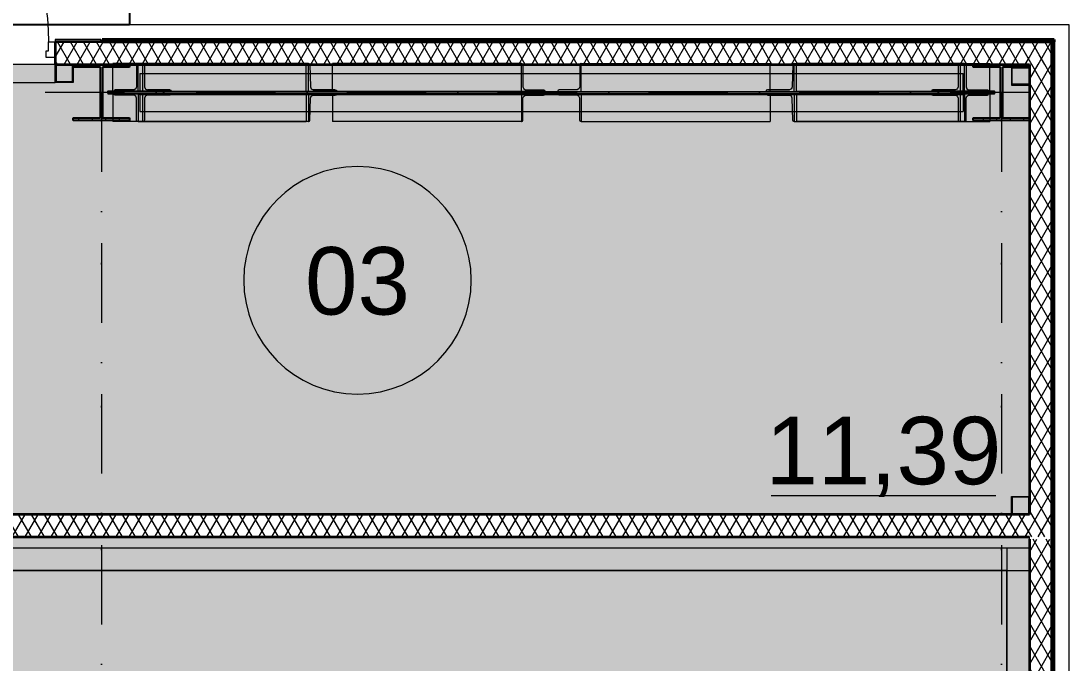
# Model space of a CAD drawing. Header units: millimetres. Extents: x -10605 to 104127, y -15987 to 52426.
# Drawn here: x 93642 to 98301, y 37464 to 40318 of the extents above; entities that cross this region are included whole.
import ezdxf
from ezdxf.enums import TextEntityAlignment as Align

# ---------------------------------------------------------------- set-up
doc = ezdxf.new("R2010")
doc.units = ezdxf.units.MM
doc.header["$MEASUREMENT"] = 0
for name, pattern in [('Dot & Dashed', [670.277762, 352.777767, -176.388884, 0, -141.111112]), ('Крупный пунктир', [634.99999, 0, -634.99999]), ('Штриховая', [300, 200, -100])]:
    doc.linetypes.add(name, pattern=pattern)
for name, color, linetype, lineweight in [('0_Ном._пера__200', 7, 'Continuous', 0), ('Двери Archicad_Ном._пера__200', 7, 'Continuous', 0), ('Двери Archicad_Ном._пера__3', 7, 'Continuous', 0), ('Двери Archicad_Ном._пера__97', 7, 'Continuous', 35), ('Зоны морозильные камеры_Ном._пера__100', 7, 'Continuous', 9), ('Зоны_Ном._пера__91', 255, 'Continuous', 0), ('Металлический каркас здания_Ном._пера__98', 7, 'Continuous', 25), ('Металлический каркас здания_Ном._пера__99', 7, 'Continuous', 15), ('Оси_Ном._пера__200', 7, 'Continuous', 0), ('Паспорта Зон Archicad_Ном._пера__100', 7, 'Continuous', 9), ('Стены _Ном._пера__97', 7, 'Continuous', 35), ('Стены _Ном._пера__98', 7, 'Continuous', 25), ('Фасадные панели_Ном._пера__200', 7, 'Continuous', 0), ('Фасадные панели_Ном._пера__97', 7, 'Continuous', 35)]:
    doc.layers.add(name, color=color, linetype=linetype, lineweight=lineweight)
for name, color, linetype in [('Двери Archicad', 7, 'Continuous'), ('Зоны', 7, 'Continuous'), ('Зоны морозильные камеры', 7, 'Continuous'), ('Металлический каркас здания', 7, 'Continuous'), ('Морозильные камеры', 7, 'Continuous'), ('Оси', 7, 'Continuous'), ('Стены', 7, 'Continuous'), ('Фасадные панели', 7, 'Continuous')]:
    doc.layers.add(name, color=color, linetype=linetype)
for name, color, linetype, lineweight, true_color in [('Зоны морозильные камеры_Ном._пера__6', 7, 'Continuous', 13, 0xc23fa3ff), ('Зоны_Ном._пера__2', 7, 'Continuous', 0, 0xc2747474), ('Металлический каркас здания_Ном._пера__51', 7, 'Continuous', 20, 0xc2002000), ('Металлический каркас здания_Ном._пера__53', 7, 'Continuous', 0, 0xc2006200), ('Морозильные камеры_Ном._пера__6', 7, 'Continuous', 13, 0xc23fa3ff)]:
    doc.layers.add(name, color=color, linetype=linetype, lineweight=lineweight, true_color=true_color)
doc.styles.add('РЎР“Р•РќР•Р\xa0РР\xa0_РЎРўРР›Р¬_1', font='arial.ttf')
pattern_1 = [(90, (0, 0), (-60, 0), [])]
pattern_2 = [(60, (0, 0), (-43.30127, 25), []), (120, (0, 0), (43.30127, 25), [])]
pattern_3 = [(90, (0, 0), (-51.961524, 0), [30, -60]), (90, (-25.98, 45), (-51.961524, 0), [30, -60]), (150, (-1e-14, 30), (25.980762, 45), [30, -60]), (150, (-51.96, 30), (25.980762, 45), [30, -60]), (210, (0, 0), (-25.980762, 45), [30, -60]), (210, (-51.96, -2e-14), (-25.980762, 45), [30, -60])]

# ---------------------------------------------------------------- blocks, each defined once
blk = doc.blocks.new('Разгрузочный тамбур_21_15', base_point=(89422.2, 38769.6))
at = {"layer": 'Зоны', "linetype": 'Continuous', "lineweight": 0, "true_color": 0x3f3f3f}
blk.add_hatch(color=250, dxfattribs=at).paths.add_polyline_path([(88050, 40125), (88050, 28225), (90725, 28225), (98125, 28225), (98125, 34175.1), (98125, 38025), (92320, 38025), (92320, 40125)])
at = {"layer": 'Паспорта Зон Archicad_Ном._пера__100', "color": 7, "lineweight": 9, "style": 'РЎР“Р•РќР•Р\xa0РР\xa0_РЎРўРР›Р¬_1'}
for tag, p in [('ROOM_NUMBER', (89177.8, 38614.3)), ('ROOM_AREA', (89462.9, 37457.8))]:
    blk.add_attdef(tag, text='', height=300, dxfattribs=at).set_placement(p, align=Align.MIDDLE_CENTER)
blk = doc.blocks.new('Колонна SHS ГК 27')
at = {"layer": 'Металлический каркас здания_Ном._пера__99', "linetype": 'Continuous', "lineweight": 0, "true_color": 0xffffff}
h = blk.add_hatch(dxfattribs=at)
h.set_pattern_fill('Barabбs_tйglakц_бllу', style=0, pattern_type=2)
h.set_pattern_definition(pattern_1)
h.paths.add_polyline_path([(-40, -40), (40, -40), (40, 40), (-40, 40)])
h.paths.add_polyline_path([(-36.4, -36.4), (-36.4, 36.4), (36.4, 36.4), (36.4, -36.4)], flags=0)
at = {"layer": 'Металлический каркас здания_Ном._пера__99', "color": 7, "linetype": 'Continuous', "lineweight": 15}
for p, q in [((40, 40), (-40, 40)), ((-40, 40), (-40, -40)), ((-36.4, -36.4), (-36.4, 36.4)), ((-36.4, 36.4), (36.4, 36.4)), ((36.4, 36.4), (36.4, -36.4)), ((40, -40), (40, 40)), ((-40, -40), (40, -40)), ((36.4, -36.4), (-36.4, -36.4))]:
    blk.add_line(p, q, dxfattribs=at)
blk = doc.blocks.new('Труба Квадратного Сечения ГК SHS 27_2')
at = {"layer": 'Металлический каркас здания_Ном._пера__99', "color": 7, "linetype": 'Continuous', "lineweight": 15}
for p, q in [((540, 40), (0, 40)), ((0, 40), (0, 0)), ((0, 0), (0, -40)), ((1080, 40), (540, 40)), ((1080, 0), (1080, 40)), ((1080, -40), (1080, 0)), ((0, -40), (540, -40)), ((540, -40), (1080, -40))]:
    blk.add_line(p, q, dxfattribs=at)
blk = doc.blocks.new('Техн. помещение_03_49', base_point=(94937.2, 39509.4))
at = {"layer": 'Зоны_Ном._пера__2', "linetype": 'Continuous', "lineweight": 0, "true_color": 0x1d1d1d}
blk.add_hatch(color=250, dxfattribs=at).paths.add_polyline_path([(98125, 38125), (98125, 40125), (92430, 40125), (92430, 38125)])
at = {"layer": 'Паспорта Зон Archicad_Ном._пера__100', "color": 7, "linetype": 'Continuous', "lineweight": 9}
blk.add_line((96976.1, 38209.2), (97975.1, 38209.2), dxfattribs=at)
for start, end in [(0, 180), (180, 0)]:
    blk.add_arc((95138, 39165.5), 505.7, start, end, dxfattribs=at)
at = {"layer": 'Паспорта Зон Archicad_Ном._пера__100', "color": 7, "lineweight": 9, "style": 'РЎР“Р•РќР•Р\xa0РР\xa0_РЎРўРР›Р¬_1'}
for tag, p in [('ROOM_NUMBER', (95138, 39162.9)), ('ROOM_AREA', (97475.6, 38408.7))]:
    blk.add_attdef(tag, text='', height=300, dxfattribs=at).set_placement(p, align=Align.MIDDLE_CENTER)
blk = doc.blocks.new('Морозильная камера №1_№1_75', base_point=(94769.5, 36197.1))
at = {"layer": 'Зоны морозильные камеры_Ном._пера__6', "linetype": 'Continuous', "lineweight": 0, "true_color": 0x0f283f}
blk.add_hatch(color=158, dxfattribs=at).paths.add_polyline_path([(90825, 34275.1), (98025, 34275.1), (98025, 37875), (90825, 37875)])
at = {"layer": 'Зоны морозильные камеры_Ном._пера__100', "color": 7, "linetype": 'Штриховая', "lineweight": 9, "flags": 128}
blk.add_lwpolyline([(90825, 34275.1), (98025, 34275.1), (98025, 37875), (90825, 37875)], close=True, dxfattribs=at)
at = {"layer": 'Паспорта Зон Archicad_Ном._пера__100', "color": 7, "lineweight": 9, "style": 'РЎР“Р•РќР•Р\xa0РР\xa0_РЎРўРР›Р¬_1'}
for tag, p in [('DUMMY_112', (95379.8, 36372.9)), ('ROOM_NUMBER', (94192, 35830.1)), ('ROOM_AREA', (97351.1, 34539.9))]:
    blk.add_attdef(tag, text='', height=300, dxfattribs=at).set_placement(p, align=Align.MIDDLE_CENTER)
blk = doc.blocks.new('Перекрытие_1', base_point=(-300, -300))
at = {"layer": '0_Ном._пера__200', "color": 7, "linetype": 'Continuous', "lineweight": 0, "flags": 128}
blk.add_lwpolyline([(-300, -300), (98300.8, -300), (98300.8, 40300.8), (-300, 40300.8)], close=True, dxfattribs=at)
blk = doc.blocks.new('Перекрытие_58', base_point=(3875, 43275))
at = {"layer": 'Стены _Ном._пера__98', "color": 7, "linetype": 'Continuous', "lineweight": 25, "flags": 128}
blk.add_lwpolyline([(3875, 43275), (94125, 43275), (94125, 40300.8), (3875, 40300.8)], close=True, dxfattribs=at)
blk = doc.blocks.new('Перекрытие_63', base_point=(97718.9, 39996))
at = {"layer": 'Металлический каркас здания_Ном._пера__98', "color": 7, "linetype": 'Continuous', "lineweight": 25, "flags": 128}
blk.add_lwpolyline([(97718.9, 39996), (97968.9, 39996), (97968.9, 40004), (97718.9, 40004)], close=True, dxfattribs=at)
blk = doc.blocks.new('Перекрытие_64', base_point=(94027.7, 39996))
at = {"layer": 'Металлический каркас здания_Ном._пера__98', "color": 7, "linetype": 'Continuous', "lineweight": 25, "flags": 128}
blk.add_lwpolyline([(94027.7, 39996), (94277.7, 39996), (94277.7, 40004), (94027.7, 40004)], close=True, dxfattribs=at)
blk = doc.blocks.new('Стена_113', base_point=(92330, 38125))
at = {"layer": 'Стены', "linetype": 'Continuous', "lineweight": 0, "true_color": 0x000000}
h = blk.add_hatch(dxfattribs=at)
h.set_pattern_fill('Batt_Insulation__3_', color=18, style=0, pattern_type=2)
h.set_pattern_definition(pattern_2)
h.paths.add_polyline_path([(92430, 38025), (98125, 38025), (98125, 38125), (92430, 38125)])
at = {"layer": 'Стены _Ном._пера__97', "color": 7, "linetype": 'Continuous', "lineweight": 35, "flags": 128}
for points in [[(98125, 38125), (92430, 38125)], [(92430, 38025), (98125, 38025)]]:
    blk.add_lwpolyline(points, dxfattribs=at)
blk = doc.blocks.new('Стена_114', base_point=(98125, 37975))
at = {"layer": 'Морозильные камеры', "linetype": 'Continuous', "lineweight": 0, "true_color": 0x000000}
h = blk.add_hatch(dxfattribs=at)
h.set_pattern_fill('Styrofoam_SM_Insulation__3_', color=18, style=0, pattern_type=2)
h.set_pattern_definition(pattern_3)
h.paths.add_polyline_path([(90825, 37875), (98125, 37875), (98125, 37975), (90825, 37975)])
at = {"layer": 'Морозильные камеры_Ном._пера__6', "color": 161, "linetype": 'Continuous', "lineweight": 13, "true_color": 0x3fa3ff, "flags": 128}
for points in [[(98125, 37975), (90725, 37975)], [(98125, 37875), (98125, 37975)], [(90825, 37875), (98125, 37875)]]:
    blk.add_lwpolyline(points, dxfattribs=at)
blk = doc.blocks.new('Стена_116', base_point=(98125, 34175.1))
at = {"layer": 'Морозильные камеры', "linetype": 'Continuous', "lineweight": 0, "true_color": 0x000000}
h = blk.add_hatch(dxfattribs=at)
h.set_pattern_fill('Styrofoam_SM_Insulation__3_', color=18, style=0, pattern_type=2)
h.set_pattern_definition(pattern_3)
h.paths.add_polyline_path([(98125, 34175.1), (98125, 37975), (98025, 37975), (98025, 34175.1)])
at = {"layer": 'Морозильные камеры_Ном._пера__6', "color": 161, "linetype": 'Continuous', "lineweight": 13, "true_color": 0x3fa3ff, "flags": 128}
for points in [[(98125, 37975), (98025, 37975)], [(98025, 37975), (98025, 34175.1)], [(98125, 34175.1), (98125, 37975)], [(98025, 34175.1), (98125, 34175.1)]]:
    blk.add_lwpolyline(points, dxfattribs=at)
blk = doc.blocks.new('Стена_236', base_point=(98225, 40225))
at = {"layer": 'Фасадные панели_Ном._пера__200', "color": 7, "linetype": 'Continuous', "lineweight": 0, "flags": 128}
for points in [[(98235, 40235), (94002.5, 40235)], [(94002.5, 40235), (94002.5, 40225)], [(94002.5, 40225), (98225, 40225)], [(98235, 40235), (98235, 40225)]]:
    blk.add_lwpolyline(points, dxfattribs=at)
blk = doc.blocks.new('Стена_237', base_point=(98225, 40225))
at = {"layer": 'Фасадные панели', "linetype": 'Continuous', "lineweight": 0, "true_color": 0xffffff}
for points in [[(98225, 40235), (94002.5, 40235), (94002.5, 40225), (98225, 40225)], [(98225, 40225), (98235, 40225), (98235, 40235)], [(98225, 40225), (98235, 40235), (98225, 40235)]]:
    blk.add_hatch(color=7, dxfattribs=at).paths.add_polyline_path(points)
at = {"layer": 'Фасадные панели_Ном._пера__97', "color": 7, "linetype": 'Continuous', "lineweight": 35, "flags": 128}
for points in [[(98235, 40235), (94002.5, 40235)], [(94002.5, 40235), (94002.5, 40225)], [(94002.5, 40225), (98225, 40225)], [(98235, 40235), (98235, 40225)]]:
    blk.add_lwpolyline(points, dxfattribs=at)
blk = doc.blocks.new('Стена_291', base_point=(93795, 40225))
at = {"layer": 'Фасадные панели_Ном._пера__200', "color": 7, "linetype": 'Continuous', "lineweight": 0, "flags": 128}
for points in [[(93997.5, 40235), (93795, 40235)], [(93795, 40235), (93795, 40225)], [(93795, 40225), (93997.5, 40225)], [(93997.5, 40225), (93997.5, 40235)]]:
    blk.add_lwpolyline(points, dxfattribs=at)
blk = doc.blocks.new('Стена_292', base_point=(93795, 40225))
at = {"layer": 'Фасадные панели', "linetype": 'Continuous', "lineweight": 0, "true_color": 0xffffff}
blk.add_hatch(color=7, dxfattribs=at).paths.add_polyline_path([(93795, 40225), (93997.5, 40225), (93997.5, 40235), (93795, 40235)])
at = {"layer": 'Фасадные панели_Ном._пера__200', "color": 7, "linetype": 'Continuous', "lineweight": 0, "flags": 128}
for points in [[(93997.5, 40235), (93795, 40235)], [(93795, 40235), (93795, 40225)], [(93795, 40225), (93997.5, 40225)], [(93997.5, 40225), (93997.5, 40235)]]:
    blk.add_lwpolyline(points, dxfattribs=at)
blk = doc.blocks.new('Стена_299', base_point=(98225, 34002.5))
at = {"layer": 'Фасадные панели_Ном._пера__200', "color": 7, "linetype": 'Continuous', "lineweight": 0, "flags": 128}
for points in [[(98225, 40225), (98225, 34002.5)], [(98235, 34002.5), (98235, 40225)]]:
    blk.add_lwpolyline(points, dxfattribs=at)
blk = doc.blocks.new('Стена_300', base_point=(98225, 34002.5))
at = {"layer": 'Фасадные панели', "linetype": 'Continuous', "lineweight": 0, "true_color": 0xffffff}
blk.add_hatch(color=7, dxfattribs=at).paths.add_polyline_path([(98225, 40225), (98225, 34002.5), (98235, 34002.5), (98235, 40225)])
at = {"layer": 'Фасадные панели_Ном._пера__97', "color": 7, "linetype": 'Continuous', "lineweight": 35, "flags": 128}
for points in [[(98225, 40225), (98225, 34002.5)], [(98235, 34002.5), (98235, 40225)]]:
    blk.add_lwpolyline(points, dxfattribs=at)
blk = doc.blocks.new('Колонна Универсальная 27')
at = {"layer": 'Металлический каркас здания_Ном._пера__98', "linetype": 'Continuous', "lineweight": 0, "true_color": 0xffffff}
h = blk.add_hatch(dxfattribs=at)
h.set_pattern_fill('Barabбs_tйglakц_бllу', style=0, pattern_type=2)
h.set_pattern_definition(pattern_1)
h.paths.add_polyline_path([(-125, -125), (125, -125), (125, -113), (4, -113), (4, 113), (125, 113), (125, 125), (-125, 125), (-125, 113), (-4, 113), (-4, -113), (-125, -113)])
at = {"layer": 'Металлический каркас здания_Ном._пера__98', "color": 7, "linetype": 'Continuous', "lineweight": 25}
for p, q in [((125, 125), (-125, 125)), ((-125, 125), (-125, 113)), ((-125, 113), (-4, 113)), ((-4, 113), (-4, -113)), ((4, -113), (4, 113)), ((4, 113), (125, 113)), ((125, 113), (125, 125)), ((-4, -113), (-125, -113)), ((-125, -113), (-125, -125)), ((-125, -125), (125, -125)), ((125, -113), (4, -113)), ((125, -125), (125, -113))]:
    blk.add_line(p, q, dxfattribs=at)
blk = doc.blocks.new('Стандартный Маркер Сетки_2')
at = {"layer": 'Оси_Ном._пера__200', "color": 7, "linetype": 'Dot & Dashed', "lineweight": 0}
for q in [(107930.5, 0), (0, 0)]:
    blk.add_line((0, 0), q, dxfattribs=at)
at = {"layer": 'Оси_Ном._пера__200', "color": 7, "lineweight": 0, "style": 'РЎР“Р•РќР•Р\xa0РР\xa0_РЎРўРР›Р¬_1'}
blk.add_attdef('AC_MarkerText_1', text='', height=300, dxfattribs=at).set_placement((108330.4, 150), align=Align.TOP_CENTER)
blk = doc.blocks.new('Двутавp К 26020-83 27_4')
at = {"layer": 'Металлический каркас здания_Ном._пера__98', "color": 7, "linetype": 'Крупный пунктир', "lineweight": 25}
blk.add_line((0, 0), (39750, 0), dxfattribs=at)
blk = doc.blocks.new('Морф_337')
at = {"layer": 'Металлический каркас здания_Ном._пера__99', "color": 7, "linetype": 'Continuous', "lineweight": 15, "flags": 128}
for points in [[(94170, 39996), (94169.9, 39995.6), (94170, 39991.6)], [(94170, 39990), (94169.9, 39995.6)], [(94170, 39991.5), (94169.9, 39979.1), (94170, 39921.5), (94170, 39917.6)], [(94170, 39986.8), (94169.9, 39979.1), (94170, 39918)], [(97829.9, 39996), (94170, 39996)], [(94170, 39991.6), (94170, 39990)], [(94170, 39990), (94170, 39986.8)], [(97829.9, 39990), (94170, 39990)], [(97829.9, 39996), (97829.9, 39995.5), (97829.9, 39991.6)], [(97829.9, 39991.6), (97829.9, 39990)], [(97829.9, 39990), (97829.9, 39986.8)], [(97829.9, 39986.8), (97829.9, 39979), (97829.9, 39921.5), (97829.9, 39917.6)], [(94170, 39917.6), (94170, 39916.1), (94170, 39916)], [(94170, 39916), (97829.9, 39916)], [(97829.9, 39917.6), (97829.9, 39916)]]:
    blk.add_lwpolyline(points, dxfattribs=at)
blk = doc.blocks.new('Морф_338')
at = {"layer": 'Металлический каркас здания_Ном._пера__99', "color": 7, "linetype": 'Continuous', "lineweight": 15, "flags": 128}
for points in [[(96028.7, 39996), (96132.3, 39996)], [(96030.3, 39989.9), (96028.7, 39994.5), (96028.7, 39996)], [(96122.5, 39984.2), (96114.9, 39988), (96034.1, 39988), (96030.3, 39989.9)], [(96127.2, 39872.9), (96125.6, 39877.5), (96125.6, 39975), (96122.5, 39984.2)], [(96132.3, 39996), (96972.9, 39996)], [(96132.3, 39996), (96132.3, 39871)], [(96972.9, 39996), (96972.9, 39871)], [(96132.3, 39871), (96131, 39871), (96127.2, 39872.9)], [(96132.3, 39871), (96972.9, 39871)]]:
    blk.add_lwpolyline(points, dxfattribs=at)
blk = doc.blocks.new('Морф_339')
at = {"layer": 'Металлический каркас здания_Ном._пера__99', "color": 7, "linetype": 'Continuous', "lineweight": 15, "flags": 128}
for points in [[(97836.4, 39996), (97089.9, 39996)], [(97089.9, 39996), (97089.9, 39871)], [(97943.5, 39996), (97836.4, 39996)], [(97836.4, 39996), (97836.4, 39871)], [(97841.6, 39872.9), (97843.2, 39877.5), (97843.2, 39975), (97846.5, 39984.2)], [(97846.5, 39984.2), (97854.4, 39988), (97938, 39988), (97941.9, 39989.9)], [(97941.9, 39989.9), (97943.5, 39994.5), (97943.5, 39996)], [(97836.4, 39871), (97089.9, 39871)], [(97836.4, 39871), (97837.7, 39871), (97841.6, 39872.9)]]:
    blk.add_lwpolyline(points, dxfattribs=at)
blk = doc.blocks.new('Морф_340')
at = {"layer": 'Металлический каркас здания_Ном._пера__53', "linetype": 'Continuous', "lineweight": 0, "true_color": 0x006200}
blk.add_hatch(color=98, dxfattribs=at).paths.add_polyline_path([(97816.2, 39996), (97689.5, 39996), (97689.5, 39994.7), (97689.4, 39994.5), (97691, 39990.6), (97691.1, 39989.9), (97695, 39988.3), (97695.8, 39988), (97711.4, 39988), (97794.9, 39988), (97802.8, 39984.8), (97804.2, 39984.2), (97804.9, 39982.8), (97808.1, 39975), (97808.4, 39960.2), (97808.4, 39877.5), (97810, 39873.6), (97810.4, 39872.9), (97814.3, 39871.3), (97814.8, 39871), (97814.9, 39871), (97816.2, 39871)])
at = {"layer": 'Металлический каркас здания_Ном._пера__51', "color": 98, "linetype": 'Continuous', "lineweight": 20, "true_color": 0x002000}
for q in [(97689.5, 39996), (97816.2, 39871)]:
    blk.add_line((97816.2, 39996), q, dxfattribs=at)
at = {"layer": 'Металлический каркас здания_Ном._пера__51', "color": 98, "linetype": 'Continuous', "lineweight": 20, "true_color": 0x002000, "flags": 128}
for points in [[(97689.5, 39996), (97689.5, 39994.7), (97689.4, 39994.5)], [(97689.4, 39994.5), (97691, 39990.6), (97691.1, 39989.9)], [(97691.1, 39989.9), (97695, 39988.3), (97695.8, 39988), (97711.4, 39988), (97794.9, 39988), (97802.8, 39984.8), (97804.2, 39984.2)], [(97804.2, 39984.2), (97804.9, 39982.8), (97808.1, 39975), (97808.4, 39960.2), (97808.4, 39877.5), (97810, 39873.6), (97810.4, 39872.9)], [(97810.4, 39872.9), (97814.3, 39871.3), (97814.8, 39871), (97814.9, 39871), (97816.2, 39871)]]:
    blk.add_lwpolyline(points, dxfattribs=at)
at = {"layer": 'Металлический каркас здания_Ном._пера__99', "color": 7, "linetype": 'Continuous', "lineweight": 15, "flags": 128}
for points in [[(96955.2, 39989.9), (96954.8, 39994.6), (96955.2, 39996)], [(96955.2, 39996), (97078.5, 39996)], [(97066.9, 39984.2), (97057.6, 39988.1), (96959.8, 39988), (96955.2, 39989.9)], [(96959.8, 39988), (97057.8, 39988)], [(97074.5, 39872.9), (97072.6, 39877.5), (97070.8, 39975.1), (97066.9, 39984.2)], [(97078.5, 39996), (97816.2, 39996)], [(97078.5, 39996), (97078.5, 39871)], [(97695.8, 39988), (97794.9, 39988)], [(97816.2, 39996), (97948.5, 39996)], [(97948.5, 39996), (97948.5, 39871)], [(97078.5, 39871), (97077.5, 39871.1), (97074.5, 39872.9)], [(97078.5, 39871), (97816.2, 39871)], [(97816.2, 39871), (97948.5, 39871)]]:
    blk.add_lwpolyline(points, dxfattribs=at)
blk = doc.blocks.new('Морф_341')
at = {"layer": 'Металлический каркас здания_Ном._пера__99', "color": 7, "linetype": 'Continuous', "lineweight": 15, "flags": 128}
for points in [[(96127.2, 40127.1), (96125.6, 40122.5), (96125.6, 40025), (96122.5, 40015.8)], [(96132.3, 40129), (96131, 40129), (96127.2, 40127.1)], [(96132.3, 40004), (96132.3, 40129)], [(96132.3, 40129), (96972.9, 40129)], [(96972.9, 40004), (96972.9, 40129)], [(96030.3, 40010.1), (96028.7, 40005.5), (96028.7, 40004)], [(96028.7, 40004), (96132.3, 40004)], [(96122.5, 40015.8), (96114.9, 40012), (96034.1, 40012), (96030.3, 40010.1)], [(96132.3, 40004), (96972.9, 40004)]]:
    blk.add_lwpolyline(points, dxfattribs=at)
blk = doc.blocks.new('Морф_342')
at = {"layer": 'Металлический каркас здания_Ном._пера__99', "color": 7, "linetype": 'Continuous', "lineweight": 15, "flags": 128}
for points in [[(97089.9, 40004), (97089.9, 40129)], [(97836.4, 40129), (97089.9, 40129)], [(97836.4, 40129), (97837.7, 40129), (97841.6, 40127.1)], [(97836.4, 40004), (97836.4, 40129)], [(97841.6, 40127.1), (97843.2, 40122.5), (97843.2, 40025), (97846.5, 40015.8)], [(97836.4, 40004), (97089.9, 40004)], [(97943.5, 40004), (97836.4, 40004)], [(97846.5, 40015.8), (97854.4, 40012), (97938, 40012), (97941.9, 40010.1)], [(97941.9, 40010.1), (97943.5, 40005.5), (97943.5, 40004)]]:
    blk.add_lwpolyline(points, dxfattribs=at)
blk = doc.blocks.new('Морф_343')
at = {"layer": 'Металлический каркас здания_Ном._пера__53', "linetype": 'Continuous', "lineweight": 0, "true_color": 0x006200}
blk.add_hatch(color=98, dxfattribs=at).paths.add_polyline_path([(97816.2, 40004), (97816.2, 40129), (97814.9, 40129), (97814.8, 40129), (97814.3, 40128.7), (97810.4, 40127.1), (97810, 40126.4), (97808.4, 40122.5), (97808.4, 40039.9), (97808.1, 40025), (97804.9, 40017.2), (97804.2, 40015.8), (97802.8, 40015.2), (97794.9, 40012), (97711.4, 40012), (97695.8, 40012), (97695, 40011.7), (97691.1, 40010.1), (97691, 40009.4), (97689.4, 40005.5), (97689.5, 40005.3), (97689.5, 40004)])
at = {"layer": 'Металлический каркас здания_Ном._пера__51', "color": 98, "linetype": 'Continuous', "lineweight": 20, "true_color": 0x002000}
for p, q in [((97816.2, 40129), (97816.2, 40004)), ((97816.2, 40004), (97689.5, 40004))]:
    blk.add_line(p, q, dxfattribs=at)
at = {"layer": 'Металлический каркас здания_Ном._пера__51', "color": 98, "linetype": 'Continuous', "lineweight": 20, "true_color": 0x002000, "flags": 128}
for points in [[(97810.4, 40127.1), (97810, 40126.4), (97808.4, 40122.5), (97808.4, 40039.9), (97808.1, 40025), (97804.9, 40017.2), (97804.2, 40015.8)], [(97816.2, 40129), (97814.9, 40129), (97814.8, 40129), (97814.3, 40128.7), (97810.4, 40127.1)], [(97691.1, 40010.1), (97691, 40009.4), (97689.4, 40005.5)], [(97689.4, 40005.5), (97689.5, 40005.3), (97689.5, 40004)], [(97804.2, 40015.8), (97802.8, 40015.2), (97794.9, 40012), (97711.4, 40012), (97695.8, 40012), (97695, 40011.7), (97691.1, 40010.1)]]:
    blk.add_lwpolyline(points, dxfattribs=at)
at = {"layer": 'Металлический каркас здания_Ном._пера__99', "color": 7, "linetype": 'Continuous', "lineweight": 15, "flags": 128}
for points in [[(97074.5, 40127.1), (97072.6, 40122.5), (97070.8, 40024.9), (97066.9, 40015.8)], [(97078.5, 40129), (97077.5, 40128.9), (97074.5, 40127.1)], [(97078.5, 40004), (97078.5, 40129)], [(97078.5, 40129), (97816.2, 40129)], [(97816.2, 40129), (97948.5, 40129)], [(97948.5, 40004), (97948.5, 40129)], [(96955.2, 40010.1), (96954.8, 40005.4), (96955.2, 40004)], [(97066.9, 40015.8), (97057.6, 40011.9), (96959.8, 40012), (96955.2, 40010.1)], [(96955.2, 40004), (97078.5, 40004)], [(96959.8, 40012), (97057.8, 40012)], [(97078.5, 40004), (97816.2, 40004)], [(97695.8, 40012), (97794.9, 40012)], [(97816.2, 40004), (97948.5, 40004)]]:
    blk.add_lwpolyline(points, dxfattribs=at)
blk = doc.blocks.new('Морф_344')
at = {"layer": 'Металлический каркас здания_Ном._пера__99', "color": 7, "linetype": 'Continuous', "lineweight": 15, "flags": 128}
for points in [[(95867.1, 39996), (95026.4, 39996)], [(95026.4, 39996), (95026.4, 39871)], [(95867.1, 39996), (95867.1, 39871)], [(95970.6, 39996), (95867.1, 39996)], [(95872.1, 39872.9), (95873.7, 39877.5), (95873.7, 39975), (95876.8, 39984.2)], [(95876.8, 39984.2), (95884.4, 39988), (95965.2, 39988), (95969, 39989.9)], [(95969, 39989.9), (95970.6, 39994.5), (95970.6, 39996)], [(95867.1, 39871), (95026.4, 39871)], [(95867.1, 39871), (95868.3, 39871), (95872.1, 39872.9)]]:
    blk.add_lwpolyline(points, dxfattribs=at)
blk = doc.blocks.new('Морф_345')
at = {"layer": 'Металлический каркас здания_Ном._пера__99', "color": 7, "linetype": 'Continuous', "lineweight": 15, "flags": 128}
for points in [[(94057.4, 39989.9), (94055.8, 39994.5), (94055.8, 39996)], [(94055.8, 39996), (94162.9, 39996)], [(94152.8, 39984.2), (94144.9, 39988), (94061.4, 39988), (94057.4, 39989.9)], [(94157.7, 39872.9), (94156.1, 39877.5), (94156.1, 39975), (94152.8, 39984.2)], [(94162.9, 39996), (94909.4, 39996)], [(94162.9, 39996), (94162.9, 39871)], [(94909.4, 39996), (94909.4, 39871)], [(94162.9, 39871), (94161.7, 39871), (94157.7, 39872.9)], [(94162.9, 39871), (94909.4, 39871)]]:
    blk.add_lwpolyline(points, dxfattribs=at)
blk = doc.blocks.new('Морф_346')
at = {"layer": 'Металлический каркас здания_Ном._пера__53', "linetype": 'Continuous', "lineweight": 0, "true_color": 0x006200}
blk.add_hatch(color=98, dxfattribs=at).paths.add_polyline_path([(94183.1, 39996), (94183.1, 39871), (94184.4, 39871), (94184.6, 39871), (94185, 39871.3), (94189, 39872.9), (94189.3, 39873.6), (94190.9, 39877.5), (94190.9, 39960.2), (94191.2, 39975), (94194.5, 39982.8), (94195.1, 39984.2), (94196.5, 39984.8), (94204.4, 39988), (94287.9, 39988), (94303.6, 39988), (94304.3, 39988.3), (94308.2, 39989.9), (94308.3, 39990.6), (94309.9, 39994.5), (94309.9, 39994.7), (94309.9, 39996)])
at = {"layer": 'Металлический каркас здания_Ном._пера__51', "color": 98, "linetype": 'Continuous', "lineweight": 20, "true_color": 0x002000}
for p, q in [((94183.1, 39996), (94183.1, 39871)), ((94309.9, 39996), (94183.1, 39996))]:
    blk.add_line(p, q, dxfattribs=at)
at = {"layer": 'Металлический каркас здания_Ном._пера__51', "color": 98, "linetype": 'Continuous', "lineweight": 20, "true_color": 0x002000, "flags": 128}
for points in [[(94195.1, 39984.2), (94194.5, 39982.8), (94191.2, 39975), (94190.9, 39960.2), (94190.9, 39877.5), (94189.3, 39873.6), (94189, 39872.9)], [(94308.2, 39989.9), (94304.3, 39988.3), (94303.6, 39988), (94287.9, 39988), (94204.4, 39988), (94196.5, 39984.8), (94195.1, 39984.2)], [(94309.9, 39994.5), (94308.3, 39990.6), (94308.2, 39989.9)], [(94309.9, 39996), (94309.9, 39994.7), (94309.9, 39994.5)], [(94189, 39872.9), (94185, 39871.3), (94184.6, 39871), (94184.4, 39871), (94183.1, 39871)]]:
    blk.add_lwpolyline(points, dxfattribs=at)
at = {"layer": 'Металлический каркас здания_Ном._пера__99', "color": 7, "linetype": 'Continuous', "lineweight": 15, "flags": 128}
for points in [[(94183.1, 39996), (94050.9, 39996)], [(94050.9, 39996), (94050.9, 39871)], [(94920.8, 39996), (94183.1, 39996)], [(94303.6, 39988), (94204.4, 39988)], [(94920.8, 39996), (94920.8, 39871)], [(95044.1, 39996), (94920.8, 39996)], [(94924.8, 39872.9), (94926.8, 39877.5), (94928.5, 39975.1), (94932.5, 39984.2)], [(94932.5, 39984.2), (94941.7, 39988.1), (95039.5, 39988), (95044.1, 39989.9)], [(95039.5, 39988), (94941.5, 39988)], [(95044.1, 39989.9), (95044.5, 39994.6), (95044.1, 39996)], [(94183.1, 39871), (94050.9, 39871)], [(94920.8, 39871), (94183.1, 39871)], [(94920.8, 39871), (94921.8, 39871.1), (94924.8, 39872.9)]]:
    blk.add_lwpolyline(points, dxfattribs=at)
blk = doc.blocks.new('Морф_347')
at = {"layer": 'Металлический каркас здания_Ном._пера__99', "color": 7, "linetype": 'Continuous', "lineweight": 15, "flags": 128}
for points in [[(95026.4, 40004), (95026.4, 40129)], [(95867.1, 40129), (95026.4, 40129)], [(95867.1, 40004), (95867.1, 40129)], [(95867.1, 40129), (95868.3, 40129), (95872.1, 40127.1)], [(95872.1, 40127.1), (95873.7, 40122.5), (95873.7, 40025), (95876.8, 40015.8)], [(95867.1, 40004), (95026.4, 40004)], [(95970.6, 40004), (95867.1, 40004)], [(95876.8, 40015.8), (95884.4, 40012), (95965.2, 40012), (95969, 40010.1)], [(95969, 40010.1), (95970.6, 40005.5), (95970.6, 40004)]]:
    blk.add_lwpolyline(points, dxfattribs=at)
blk = doc.blocks.new('Морф_348')
at = {"layer": 'Металлический каркас здания_Ном._пера__99', "color": 7, "linetype": 'Continuous', "lineweight": 15, "flags": 128}
for points in [[(94157.7, 40127.1), (94156.1, 40122.5), (94156.1, 40025), (94152.8, 40015.8)], [(94162.9, 40129), (94161.7, 40129), (94157.7, 40127.1)], [(94162.9, 40004), (94162.9, 40129)], [(94162.9, 40129), (94909.4, 40129)], [(94909.4, 40004), (94909.4, 40129)], [(94057.4, 40010.1), (94055.8, 40005.5), (94055.8, 40004)], [(94055.8, 40004), (94162.9, 40004)], [(94152.8, 40015.8), (94144.9, 40012), (94061.4, 40012), (94057.4, 40010.1)], [(94162.9, 40004), (94909.4, 40004)]]:
    blk.add_lwpolyline(points, dxfattribs=at)
blk = doc.blocks.new('Морф_349')
at = {"layer": 'Металлический каркас здания_Ном._пера__53', "linetype": 'Continuous', "lineweight": 0, "true_color": 0x006200}
blk.add_hatch(color=98, dxfattribs=at).paths.add_polyline_path([(94183.1, 40004), (94309.9, 40004), (94309.9, 40005.3), (94309.9, 40005.5), (94308.3, 40009.4), (94308.2, 40010.1), (94304.3, 40011.7), (94303.6, 40012), (94287.9, 40012), (94204.4, 40012), (94196.5, 40015.2), (94195.1, 40015.8), (94194.5, 40017.2), (94191.2, 40025), (94190.9, 40039.9), (94190.9, 40122.5), (94189.3, 40126.4), (94189, 40127.1), (94185, 40128.7), (94184.6, 40129), (94184.4, 40129), (94183.1, 40129)])
at = {"layer": 'Металлический каркас здания_Ном._пера__51', "color": 98, "linetype": 'Continuous', "lineweight": 20, "true_color": 0x002000}
for p in [(94183.1, 40129), (94309.9, 40004)]:
    blk.add_line(p, (94183.1, 40004), dxfattribs=at)
at = {"layer": 'Металлический каркас здания_Ном._пера__51', "color": 98, "linetype": 'Continuous', "lineweight": 20, "true_color": 0x002000, "flags": 128}
for points in [[(94189, 40127.1), (94185, 40128.7), (94184.6, 40129), (94184.4, 40129), (94183.1, 40129)], [(94189, 40127.1), (94189.3, 40126.4), (94190.9, 40122.5), (94190.9, 40039.9), (94191.2, 40025), (94194.5, 40017.2), (94195.1, 40015.8)], [(94195.1, 40015.8), (94196.5, 40015.2), (94204.4, 40012), (94287.9, 40012), (94303.6, 40012), (94304.3, 40011.7), (94308.2, 40010.1)], [(94308.2, 40010.1), (94308.3, 40009.4), (94309.9, 40005.5)], [(94309.9, 40005.5), (94309.9, 40005.3), (94309.9, 40004)]]:
    blk.add_lwpolyline(points, dxfattribs=at)
at = {"layer": 'Металлический каркас здания_Ном._пера__99', "color": 7, "linetype": 'Continuous', "lineweight": 15, "flags": 128}
for points in [[(94050.9, 40004), (94050.9, 40129)], [(94183.1, 40129), (94050.9, 40129)], [(94920.8, 40129), (94183.1, 40129)], [(94920.8, 40004), (94920.8, 40129)], [(94920.8, 40129), (94921.8, 40128.9), (94924.8, 40127.1)], [(94924.8, 40127.1), (94926.8, 40122.5), (94928.5, 40024.9), (94932.5, 40015.8)], [(94183.1, 40004), (94050.9, 40004)], [(94920.8, 40004), (94183.1, 40004)], [(94303.6, 40012), (94204.4, 40012)], [(95044.1, 40004), (94920.8, 40004)], [(94932.5, 40015.8), (94941.7, 40011.9), (95039.5, 40012), (95044.1, 40010.1)], [(95039.5, 40012), (94941.5, 40012)], [(95044.1, 40010.1), (95044.5, 40005.4), (95044.1, 40004)]]:
    blk.add_lwpolyline(points, dxfattribs=at)
blk = doc.blocks.new('Морф_350')
at = {"layer": 'Металлический каркас здания_Ном._пера__99', "color": 7, "linetype": 'Continuous', "lineweight": 15, "flags": 128}
for points in [[(94170, 40084), (97829.9, 40084)], [(94170, 40084), (94170, 40004)], [(97829.9, 40083.9), (97829.9, 40084)], [(97829.9, 40004), (97829.9, 40020.9), (97829.9, 40084)], [(97829.9, 40084), (97829.9, 40004)], [(97829.9, 40082), (97829.9, 40083.9)], [(94170, 40004), (97829.9, 40004)], [(97829.9, 40008.5), (97829.9, 40004.4)], [(97829.9, 40004), (97829.9, 40004.4)]]:
    blk.add_lwpolyline(points, dxfattribs=at)
blk = doc.blocks.new('Стена_414', base_point=(98125, 40125))
at = {"layer": 'Стены', "linetype": 'Continuous', "lineweight": 0, "true_color": 0x000000}
h = blk.add_hatch(dxfattribs=at)
h.set_pattern_fill('Batt_Insulation__3_', color=18, style=0, pattern_type=2)
h.set_pattern_definition(pattern_2)
h.paths.add_polyline_path([(98125, 40125), (98225, 40225), (98125, 40225)])
h = blk.add_hatch(dxfattribs=at)
h.set_pattern_fill('Batt_Insulation__3_', color=18, style=0, pattern_type=2)
h.set_pattern_definition(pattern_2)
h.paths.add_polyline_path([(98125, 40125), (98225, 40125), (98225, 40225)])
h = blk.add_hatch(dxfattribs=at)
h.set_pattern_fill('Batt_Insulation__3_', color=18, style=0, pattern_type=2)
h.set_pattern_definition(pattern_2)
h.paths.add_polyline_path([(98125, 40125), (98125, 38025), (98225, 38025), (98225, 40125)])
h = blk.add_hatch(dxfattribs=at)
h.set_pattern_fill('Batt_Insulation__3_', color=18, style=0, pattern_type=2)
h.set_pattern_definition(pattern_2)
h.paths.add_polyline_path([(98125, 38015), (98125, 28235), (98225, 28235), (98225, 38015)])
at = {"layer": 'Стены _Ном._пера__97', "color": 7, "linetype": 'Continuous', "lineweight": 35, "flags": 128}
for points in [[(98225, 40225), (98125, 40225)], [(98225, 21150), (98225, 40225)], [(98125, 40125), (98125, 38125)], [(98125, 38015), (98125, 28235)]]:
    blk.add_lwpolyline(points, dxfattribs=at)
blk = doc.blocks.new('Однопольная Дверь 27_5')
at = {"layer": 'Двери Archicad_Ном._пера__200', "color": 7, "linetype": 'Continuous', "lineweight": 0}
for p, q in [((-510, 0), (-540, 0)), ((-540, 0), (-540, -70)), ((-510, -40), (-510, 0)), ((540, 0), (510, 0)), ((510, 0), (510, -40)), ((540, -70), (540, 0)), ((-500, -40), (-510, -40)), ((-500, -70), (-500, -40)), ((510, -40), (500, -40)), ((500, -40), (500, -70)), ((-540, -70), (-500, -70)), ((500, -70), (540, -70))]:
    blk.add_line(p, q, dxfattribs=at)
at = {"layer": 'Двери Archicad_Ном._пера__3', "color": 7, "linetype": 'Continuous', "lineweight": 0}
for p, q in [((470, 0), (470, 1020)), ((470, 1020), (510, 1020)), ((510, 1020), (510, 0)), ((510, 0), (470, 0))]:
    blk.add_line(p, q, dxfattribs=at)
blk.add_arc((510, 0), 1020, 90, 180, dxfattribs=at)
at = {"layer": 'Двери Archicad_Ном._пера__97', "color": 7, "linetype": 'Continuous', "lineweight": 35}
for p, q in [((-540, 0), (-540, -70)), ((-540, 0), (-540, -70)), ((540, 0), (540, -70)), ((540, 0), (540, -70)), ((-540, -70), (-540, -100)), ((540, -70), (540, -100))]:
    blk.add_line(p, q, dxfattribs=at)
blk = doc.blocks.new('Стена_416', base_point=(-125, 40125))
at = {"layer": 'Стены', "linetype": 'Continuous', "lineweight": 0, "true_color": 0x000000}
h = blk.add_hatch(dxfattribs=at)
h.set_pattern_fill('Batt_Insulation__3_', color=18, style=0, pattern_type=2)
h.set_pattern_definition(pattern_2)
h.paths.add_polyline_path([(93795, 40225), (93795, 40125), (98125, 40125), (98125, 40225)])
at = {"layer": 'Стены _Ном._пера__97', "color": 7, "linetype": 'Continuous', "lineweight": 35}
for p, q in [((93795, 40225), (93795, 40155)), ((93795, 40155), (93795, 40125))]:
    blk.add_line(p, q, dxfattribs=at)
at = {"layer": 'Стены _Ном._пера__97', "color": 7, "linetype": 'Continuous', "lineweight": 35, "flags": 128}
for points in [[(98125, 40225), (93795, 40225)], [(93795, 40125), (98125, 40125)]]:
    blk.add_lwpolyline(points, dxfattribs=at)
at = {"layer": 'Двери Archicad', "color": 7, "linetype": 'Continuous', "lineweight": 50, "xscale": -1, "zscale": 1000}
blk.add_blockref('Однопольная Дверь 27_5', (93255, 40225), dxfattribs=at)
blk = doc.blocks.new('Стандартный Маркер Сетки_4')
at = {"layer": 'Оси_Ном._пера__200', "color": 7, "linetype": 'Dot & Dashed', "lineweight": 0}
for q in [(55187, 0), (0, 0)]:
    blk.add_line((0, 0), q, dxfattribs=at)
at = {"layer": 'Оси_Ном._пера__200', "color": 7, "lineweight": 0, "style": 'РЎР“Р•РќР•Р\xa0РР\xa0_РЎРўРР›Р¬_1'}
blk.add_attdef('AC_MarkerText_1', text='', height=300, rotation=90, dxfattribs=at).set_placement((55368.5, -68.6), align=Align.TOP_CENTER)

msp = doc.modelspace()

# ---------------------------------------------------------------- linework, layer by layer
at = {"layer": 'Зоны морозильные камеры_Ном._пера__6', "color": 161, "linetype": 'Continuous', "lineweight": 13, "true_color": 0x3fa3ff, "flags": 128}
msp.add_lwpolyline([(90825.00014, 34275.0506), (98025.00014, 34275.0506), (98025.00014, 37875.00005), (90825.00014, 37875.00005)], close=True, dxfattribs=at)
at = {"layer": 'Зоны_Ном._пера__2', "color": 8, "linetype": 'Continuous', "lineweight": 0, "true_color": 0x747474, "flags": 128}
msp.add_lwpolyline([(98125.00021, 38125.00005), (98125.00021, 40125.00012), (92430, 40125.00012), (92430, 38125.00005)], close=True, dxfattribs=at)
at = {"layer": 'Зоны_Ном._пера__91', "color": 255, "linetype": 'Continuous', "lineweight": 0, "flags": 128}
msp.add_lwpolyline([(88050, 40125.00012), (88050, 28225.00012), (90725.00009, 28225.00012), (98124.99996, 28225.00012), (98124.99996, 34175.05066), (98124.99996, 38025.00002), (92320.00009, 38025.00002), (92320.00009, 40125.00012)], close=True, dxfattribs=at)

# ---------------------------------------------------------------- block references
at = {"color": 7, "linetype": 'Continuous', "lineweight": 0}
msp.add_blockref('Перекрытие_1', (-300.00019, -299.99993), dxfattribs=at)
at = {"layer": 'Зоны', "color": 7, "linetype": 'Continuous', "lineweight": 9}
msp.add_blockref('Разгрузочный тамбур_21_15', (89422.15337, 38769.61505), dxfattribs=at)
msp.add_blockref('Техн. помещение_03_49', (94937.24973, 39509.39381), dxfattribs=at).add_auto_attribs({'ROOM_NUMBER': '03', 'ROOM_AREA': '11,39'})
at = {"layer": 'Зоны морозильные камеры', "color": 7, "linetype": 'Continuous', "lineweight": 9}
msp.add_blockref('Морозильная камера №1_№1_75', (94769.5359, 36197.09286), dxfattribs=at)
at = {"layer": 'Металлический каркас здания', "linetype": 'Continuous', "lineweight": 0}
for name in ['Морф_349', 'Морф_348', 'Морф_347', 'Морф_341', 'Морф_343', 'Морф_342', 'Морф_350', 'Морф_346', 'Морф_345', 'Морф_337', 'Морф_344', 'Морф_338', 'Морф_340', 'Морф_339']:
    msp.add_blockref(name, (0, 0), dxfattribs=at)
at = {"layer": 'Металлический каркас здания', "color": 7, "linetype": 'Continuous', "lineweight": 25}
for name, p in [('Перекрытие_64', (94027.66388, 39996.00105)), ('Перекрытие_63', (97718.87006, 39996.00105))]:
    msp.add_blockref(name, p, dxfattribs=at)
at = {"layer": 'Металлический каркас здания', "color": 7, "linetype": 'Continuous', "lineweight": 9, "zscale": 1000, "rotation": 270}
for p in [(94000.00006, 39875.00005), (98000.00007, 39875.00005)]:
    msp.add_blockref('Двутавp К 26020-83 27_4', p, dxfattribs=at)
at = {"layer": 'Металлический каркас здания_Ном._пера__98', "color": 7, "linetype": 'Continuous', "lineweight": 25, "xscale": -1, "zscale": 1000}
for p in [(94000, 40000.00005), (98000.33911, 40000.00005), (98000.36356, 40000.00005)]:
    msp.add_blockref('Колонна Универсальная 27', p, dxfattribs=at)
at = {"layer": 'Металлический каркас здания_Ном._пера__99', "color": 7, "linetype": 'Continuous', "lineweight": 15, "zscale": 1000}
msp.add_blockref('Труба Квадратного Сечения ГК SHS 27_2', (92715.00014, 40085.00012), dxfattribs=at)
at = {"layer": 'Металлический каркас здания_Ном._пера__99', "color": 7, "linetype": 'Continuous', "lineweight": 15, "xscale": -1, "zscale": 1000}
msp.add_blockref('Колонна SHS ГК 27', (93835.00014, 40085.00012), dxfattribs=at)
at = {"layer": 'Металлический каркас здания_Ном._пера__99', "color": 7, "linetype": 'Continuous', "lineweight": 15, "zscale": 1000, "rotation": 180}
msp.add_blockref('Колонна SHS ГК 27', (98085.00021, 40073.00012), dxfattribs=at)
at = {"layer": 'Металлический каркас здания_Ном._пера__99', "color": 7, "linetype": 'Continuous', "lineweight": 15, "xscale": -1, "zscale": 1000, "rotation": 180}
msp.add_blockref('Колонна SHS ГК 27', (98085.00014, 38165.00005), dxfattribs=at)
at = {"layer": 'Морозильные камеры', "color": 161, "lineweight": 13, "true_color": 0x3fa3ff}
for name, p in [('Стена_114', (98125, 37975.00005)), ('Стена_116', (98125, 34175.0506))]:
    msp.add_blockref(name, p, dxfattribs=at)
at = {"layer": 'Оси', "color": 8, "linetype": 'Continuous', "lineweight": 0, "true_color": 0x747474, "xscale": -1, "zscale": 1000}
msp.add_blockref('Стандартный Маркер Сетки_2', (98125.00021, 40000.00005), dxfattribs=at)
at = {"layer": 'Оси', "color": 8, "linetype": 'Continuous', "lineweight": 0, "true_color": 0x747474, "zscale": 1000, "rotation": 270}
for p in [(94000, 40000.00005), (98000.00007, 40000.00005)]:
    msp.add_blockref('Стандартный Маркер Сетки_4', p, dxfattribs=at)
at = {"layer": 'Стены', "color": 7, "linetype": 'Continuous', "lineweight": 25}
msp.add_blockref('Перекрытие_58', (3875, 43275.00012), dxfattribs=at)
at = {"layer": 'Стены', "color": 7, "lineweight": 35}
for name, p in [('Стена_416', (-125, 40125.00012)), ('Стена_414', (98125.00021, 40125.00005)), ('Стена_113', (92330, 38125.00005))]:
    msp.add_blockref(name, p, dxfattribs=at)
at = {"layer": 'Фасадные панели', "color": 7, "lineweight": 0}
for name in ['Стена_291', 'Стена_292']:
    msp.add_blockref(name, (93795.00014, 40225.00012), dxfattribs=at)
at = {"layer": 'Фасадные панели', "color": 7, "lineweight": 35}
for name, p in [('Стена_236', (98225.00021, 40225.00012)), ('Стена_237', (98225.00021, 40225.00012)), ('Стена_300', (98225.00021, 34002.50019)), ('Стена_299', (98225.00021, 34002.50019))]:
    msp.add_blockref(name, p, dxfattribs=at)

doc.saveas('drawing.dxf')
